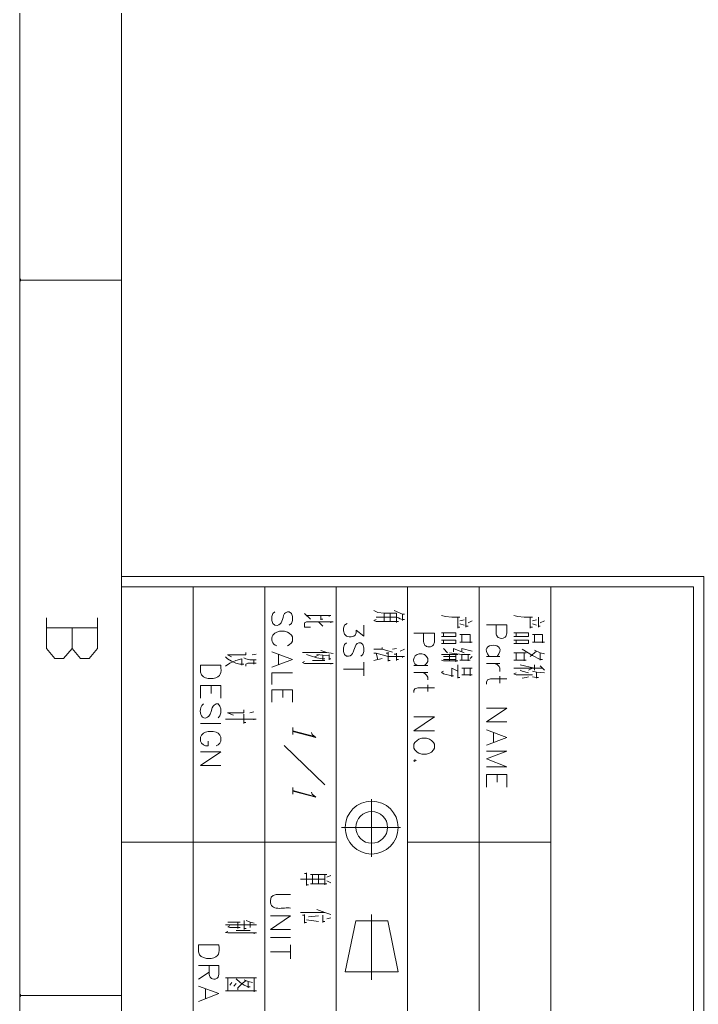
# Model space of a CAD drawing. Header units: millimetres. Extents: x 0 to 204, y 0 to 288.
# Drawn here: x 0 to 45.6, y 47.4 to 113.4 of the extents above; entities that cross this region are included whole.
import ezdxf

# ---------------------------------------------------------------- set-up
doc = ezdxf.new("R2010")
doc.units = ezdxf.units.MM

msp = doc.modelspace()

# ---------------------------------------------------------------- hatches: boundary and pattern name
h = msp.add_hatch(color=0)
h.dxf.hatch_style = 2
h.paths.add_polyline_path([(0, 96.0755), (0.084667, 96.054333), (0.105833, 95.969667), (0.084667, 95.885), (0, 95.863833)])
h = msp.add_hatch(color=0)
h.dxf.hatch_style = 2
h.paths.add_polyline_path([(38.692667, 71.331667), (38.692667, 69.2785)])
h = msp.add_hatch(color=0)
h.dxf.hatch_style = 2
h.paths.add_polyline_path([(39.391167, 70.908333), (39.391167, 69.7865)])
h = msp.add_hatch(color=0)
h.dxf.hatch_style = 2
h.paths.add_polyline_path([(38.692667, 68.368333), (38.692667, 66.315167)])
h = msp.add_hatch(color=0)
h.dxf.hatch_style = 2
h.paths.add_polyline_path([(39.391167, 67.8815), (39.391167, 66.7385)])
h = msp.add_hatch(color=0)
h.dxf.hatch_style = 2
h.paths.add_polyline_path([(0, 48.090667), (0.084667, 48.0695), (0.105833, 47.984833), (0.084667, 47.900167), (0, 47.879)])

# ---------------------------------------------------------------- linework, layer by layer
at = {"color": 0, "lineweight": 0}
for points in [[(0, 287.930167), (0, 0)], [(0, 0), (0, 287.930167)], [(6.836833, 281.093333), (6.836833, 6.836833)], [(0, 95.969667), (6.836833, 95.969667)], [(45.9105, 6.836833), (45.9105, 76.094167), (6.836833, 76.094167)], [(45.9105, 6.836833), (45.9105, 76.094167), (6.836833, 76.094167)], [(45.233167, 75.395667), (6.836833, 75.395667)], [(6.836833, 75.395667), (6.836833, 6.836833)], [(45.233167, 75.395667), (6.836833, 75.395667)], [(6.836833, 75.395667), (6.836833, 6.836833)], [(11.641667, 75.395667), (11.641667, 6.836833)], [(11.641667, 75.395667), (11.641667, 6.836833)], [(16.4465, 75.395667), (16.4465, 6.836833)], [(16.4465, 75.395667), (16.4465, 6.836833)], [(21.251333, 75.395667), (21.251333, 6.836833)], [(21.251333, 75.395667), (21.251333, 6.836833)], [(26.035, 75.395667), (26.035, 6.836833)], [(26.035, 75.395667), (26.035, 6.836833)], [(30.839833, 75.395667), (30.839833, 6.836833)], [(30.839833, 75.395667), (30.839833, 6.836833)], [(35.644667, 75.395667), (35.644667, 6.836833)], [(35.644667, 75.395667), (35.644667, 6.836833)], [(45.233167, 75.395667), (45.233167, 6.836833)], [(45.233167, 75.395667), (45.233167, 6.836833)], [(1.799167, 73.321333), (1.799167, 71.268167), (2.370667, 70.590833), (2.942167, 70.590833), (3.513667, 71.268167), (3.513667, 72.644)], [(3.513667, 71.268167), (4.085167, 70.590833), (4.656667, 70.590833), (5.228167, 71.268167), (5.228167, 73.321333)], [(18.0975, 72.813333), (18.245667, 72.940333), (18.309167, 73.130833), (18.309167, 73.406), (18.245667, 73.5965), (18.0975, 73.7235), (17.9705, 73.7235), (17.8435, 73.66), (17.78, 73.5965), (17.7165, 73.4695), (17.679791, 73.339093), (17.643888, 73.211994), (17.60305, 73.093461), (17.551532, 72.988752), (17.483594, 72.903126), (17.393493, 72.841842), (17.275487, 72.810158), (17.123833, 72.813333), (16.996833, 72.940333), (16.933333, 73.130833), (16.933333, 73.406), (16.996833, 73.5965), (17.123833, 73.7235)], [(19.1135, 73.5965), (19.515667, 73.236667)], [(20.8915, 73.4695), (19.261667, 73.4695)], [(20.214167, 73.4695), (20.214167, 73.173167)], [(20.7645, 73.4695), (20.7645, 73.406)], [(24.468667, 73.617667), (24.045333, 73.681167), (23.770167, 73.808167)], [(25.294167, 73.363667), (23.918333, 73.363667)], [(24.468667, 73.067333), (24.468667, 73.617667), (25.294167, 73.617667)], [(24.870833, 73.617667), (24.870833, 73.067333)], [(25.823333, 73.554167), (25.696333, 73.554167), (25.146, 73.808167)], [(25.294167, 73.617667), (25.294167, 73.003833)], [(25.823333, 73.194333), (25.696333, 73.194333), (25.548167, 73.257833), (25.421167, 73.321333), (25.294167, 73.363667)], [(25.696333, 73.554167), (25.696333, 73.130833)], [(29.548667, 73.363667), (28.998333, 73.363667), (28.575, 73.406), (28.321, 73.4695)], [(29.4005, 73.363667), (29.4005, 72.622833)], [(29.950833, 73.363667), (29.950833, 72.686333)], [(34.417, 73.363667), (33.866667, 73.363667), (33.443333, 73.406), (33.168167, 73.4695)], [(34.268833, 73.363667), (34.268833, 72.622833)], [(34.819167, 73.363667), (34.819167, 72.686333)], [(19.261667, 73.046167), (19.1135, 72.982667), (19.1135, 72.686333), (19.515667, 72.686333)], [(21.039667, 73.046167), (19.261667, 73.046167)], [(20.066, 73.046167), (20.341167, 72.749833)], [(20.214167, 73.236667), (20.341167, 73.236667)], [(20.8915, 73.046167), (20.8915, 72.982667)], [(23.092833, 72.813333), (23.092833, 72.093667), (22.584833, 72.495833), (22.584833, 72.305333), (22.521333, 72.157167), (22.436667, 72.093667), (22.246167, 72.030167), (22.119167, 72.030167), (21.928667, 72.093667), (21.801667, 72.220667), (21.738167, 72.432333), (21.738167, 72.622833), (21.801667, 72.813333), (21.865167, 72.876833), (21.992167, 72.940333)], [(25.421167, 73.067333), (23.918333, 73.067333), (23.770167, 73.130833), (23.918333, 73.194333)], [(29.548667, 72.686333), (29.4005, 72.686333)], [(29.823833, 73.173167), (29.548667, 73.109667)], [(29.548667, 72.919167), (29.823833, 72.813333)], [(30.099, 72.749833), (29.950833, 72.749833)], [(30.374167, 73.109667), (30.099, 72.982667)], [(31.326667, 72.855667), (32.7025, 72.855667), (32.7025, 72.284167), (32.639, 72.0725), (32.5755, 72.009), (32.4485, 71.9455), (32.344451, 71.93675), (32.256464, 71.942951), (32.183239, 71.962776), (32.123476, 71.994894), (32.075873, 72.037979), (32.03913, 72.0907), (32.011946, 72.151731), (31.99302, 72.219741), (31.981052, 72.293402), (31.974741, 72.371386), (31.972786, 72.452364), (31.973887, 72.535008), (31.976743, 72.617989), (31.980053, 72.699978), (31.982517, 72.779647), (31.982833, 72.855667)], [(34.417, 72.686333), (34.268833, 72.686333)], [(34.692167, 73.173167), (34.417, 73.109667)], [(34.417, 72.919167), (34.692167, 72.813333)], [(34.946167, 72.749833), (34.819167, 72.749833)], [(35.221333, 73.109667), (34.946167, 72.982667)], [(5.228167, 72.644), (1.799167, 72.644)], [(17.9705, 71.4375), (18.0975, 71.501), (18.245667, 71.628), (18.309167, 71.755), (18.309167, 72.030167), (18.245667, 72.157167), (18.0975, 72.284167), (17.9705, 72.347667), (17.78, 72.411167), (17.441333, 72.411167), (17.250833, 72.347667), (17.123833, 72.284167), (16.996833, 72.157167), (16.941, 72.052276), (16.914631, 71.944111), (16.915505, 71.836442), (16.941403, 71.73304), (16.990105, 71.637674), (17.059391, 71.554115), (17.14704, 71.486134), (17.250833, 71.4375)], [(26.458333, 72.284167), (27.834167, 72.284167), (27.834167, 71.6915), (27.770667, 71.501), (27.707167, 71.4375), (27.580167, 71.374), (27.475292, 71.367715), (27.386669, 71.375213), (27.312981, 71.395347), (27.25291, 71.426966), (27.205138, 71.468923), (27.168347, 71.520069), (27.141219, 71.579254), (27.122438, 71.64533), (27.110684, 71.717149), (27.10464, 71.793561), (27.102989, 71.873418), (27.104413, 71.955571), (27.107593, 72.038871), (27.111213, 72.122169), (27.113955, 72.204318), (27.1145, 72.284167)], [(28.321, 72.305333), (29.2735, 72.305333), (29.2735, 72.0725), (28.321, 72.0725)], [(28.448, 72.305333), (28.448, 72.0725)], [(29.548667, 72.1995), (30.226, 72.1995), (30.226, 71.649167)], [(29.675667, 72.1995), (29.675667, 71.6915)], [(33.168167, 72.305333), (34.141833, 72.305333), (34.141833, 72.0725), (33.168167, 72.0725)], [(33.316333, 72.305333), (33.316333, 72.0725)], [(34.417, 72.1995), (35.094333, 72.1995), (35.094333, 71.649167)], [(34.544, 72.1995), (34.544, 71.6915)], [(22.902333, 70.739), (23.029333, 70.866), (23.092833, 71.0565), (23.092833, 71.3105), (23.029333, 71.522167), (22.902333, 71.649167), (22.775333, 71.649167), (22.648333, 71.585667), (22.584833, 71.522167), (22.521333, 71.374), (22.468592, 71.255905), (22.425703, 71.135677), (22.384691, 71.019913), (22.33758, 70.915212), (22.276397, 70.828173), (22.193167, 70.765392), (22.079915, 70.733469), (21.928667, 70.739), (21.801667, 70.866), (21.738167, 71.0565), (21.738167, 71.3105), (21.801667, 71.522167), (21.928667, 71.649167)], [(24.3205, 71.331667), (24.3205, 71.204667), (23.770167, 71.204667)], [(28.321, 71.8185), (29.2735, 71.8185), (29.2735, 71.585667), (28.321, 71.585667)], [(28.448, 71.8185), (28.448, 71.585667)], [(30.374167, 71.6915), (29.548667, 71.6915)], [(32.046333, 70.717833), (32.171972, 70.896733), (32.234125, 71.051657), (32.241864, 71.182631), (32.204257, 71.289681), (32.130372, 71.372833), (32.02928, 71.432115), (31.91005, 71.467553), (31.78175, 71.479172), (31.65345, 71.466999), (31.53422, 71.431061), (31.433128, 71.371384), (31.359243, 71.287994), (31.321636, 71.180917), (31.329375, 71.050181), (31.391528, 70.895811), (31.517167, 70.717833)], [(33.168167, 71.8185), (34.141833, 71.8185), (34.141833, 71.585667), (33.168167, 71.585667)], [(33.316333, 71.8185), (33.316333, 71.585667)], [(35.221333, 71.6915), (34.417, 71.6915)], [(15.0495, 70.209833), (14.774333, 70.209833), (14.499167, 70.273333), (14.224, 70.400333), (13.948833, 70.569667), (13.821833, 70.696667)], [(15.1765, 70.993), (15.1765, 70.823667), (13.948833, 70.823667), (14.224, 70.696667)], [(15.875, 70.887167), (15.599833, 70.823667)], [(16.933333, 71.035333), (18.309167, 70.527333), (16.933333, 69.998167)], [(17.377833, 70.844833), (17.377833, 70.188667)], [(20.616333, 70.993), (18.9865, 70.993)], [(20.489333, 70.569667), (20.341167, 70.569667), (19.939, 70.633167), (19.515667, 70.760167), (19.261667, 70.866)], [(20.066, 70.8025), (19.790833, 70.696667)], [(20.7645, 70.760167), (20.341167, 70.8025), (19.939, 70.866)], [(21.039667, 70.9295), (20.616333, 70.993), (20.214167, 71.12)], [(20.341167, 70.506167), (20.341167, 70.8025)], [(20.7645, 70.506167), (20.7645, 70.866)], [(24.743833, 70.717833), (23.918333, 70.950667), (23.770167, 70.950667)], [(23.918333, 70.950667), (24.045333, 70.527333)], [(25.019, 71.014167), (24.3205, 71.204667)], [(24.743833, 70.950667), (24.595667, 70.950667)], [(24.743833, 71.014167), (24.743833, 70.400333)], [(24.743833, 70.717833), (25.823333, 70.717833)], [(25.294167, 71.268167), (25.019, 71.204667)], [(25.294167, 70.887167), (25.146, 70.887167)], [(25.294167, 70.463833), (25.294167, 70.950667)], [(25.823333, 71.204667), (25.548167, 71.077667)], [(25.696333, 70.717833), (25.696333, 70.654333)], [(27.178, 70.125167), (27.305, 70.252167), (27.389667, 70.379167), (27.389667, 70.590833), (27.305, 70.717833), (27.178, 70.844833), (26.9875, 70.908333), (26.817168, 70.900871), (26.670943, 70.846785), (26.555433, 70.756467), (26.477251, 70.64031), (26.443006, 70.508709), (26.459309, 70.372056), (26.53277, 70.240744), (26.67, 70.125167)], [(29.4005, 70.844833), (28.321, 70.844833)], [(28.723167, 70.971833), (28.448, 71.268167)], [(28.448, 70.717833), (29.2735, 70.717833)], [(30.226, 70.844833), (29.675667, 70.844833), (28.850167, 70.971833)], [(28.850167, 70.844833), (28.850167, 70.4215)], [(29.823833, 70.971833), (29.125333, 71.268167)], [(29.125333, 71.268167), (29.125333, 71.035333)], [(29.2735, 70.844833), (29.2735, 70.358)], [(30.374167, 71.077667), (29.675667, 71.268167), (29.675667, 71.035333)], [(29.675667, 70.844833), (29.675667, 70.485)], [(30.099, 70.4215), (30.099, 70.844833)], [(30.374167, 70.717833), (30.226, 70.590833)], [(32.236833, 70.717833), (31.326667, 70.717833)], [(33.993667, 70.971833), (33.168167, 70.971833)], [(33.316333, 70.971833), (33.316333, 70.485)], [(34.946167, 70.527333), (34.417, 70.781333), (33.7185, 71.204667)], [(33.866667, 70.4215), (33.866667, 70.971833)], [(34.692167, 71.077667), (34.268833, 70.717833)], [(35.221333, 70.908333), (34.946167, 70.971833), (34.544, 71.141167)], [(34.946167, 70.971833), (34.946167, 70.485)], [(14.901333, 70.569667), (14.499167, 70.442667), (14.097, 70.273333), (13.821833, 70.082833)], [(14.901333, 70.569667), (14.901333, 70.146333)], [(15.875, 70.506167), (15.451667, 70.506167), (15.1765, 70.569667), (15.0495, 70.633167)], [(15.1765, 70.082833), (15.1765, 70.209833), (15.324667, 70.273333), (15.875, 70.273333)], [(15.726833, 70.506167), (15.726833, 70.209833)], [(21.039667, 70.252167), (19.1135, 70.252167), (18.9865, 70.315667), (19.1135, 70.379167)], [(20.489333, 70.442667), (19.663833, 70.442667)], [(20.8915, 70.569667), (20.7645, 70.569667)], [(20.8915, 70.252167), (20.8915, 70.209833)], [(23.092833, 70.336833), (23.092833, 69.426667)], [(23.770167, 70.463833), (24.3205, 70.590833)], [(24.870833, 70.463833), (24.743833, 70.463833)], [(25.421167, 70.527333), (25.294167, 70.527333)], [(27.389667, 70.125167), (26.458333, 70.125167)], [(28.321, 70.485), (28.448, 70.4215)], [(29.2735, 70.527333), (28.448, 70.527333)], [(29.4005, 70.4215), (28.448, 70.4215)], [(29.4005, 70.1675), (29.4005, 69.257333)], [(29.548667, 70.485), (30.226, 70.485)], [(31.326667, 70.252167), (32.236833, 70.252167)], [(31.855833, 70.252167), (32.046333, 70.188667), (32.173333, 70.061667), (32.236833, 69.934667), (32.236833, 69.723)], [(33.168167, 70.485), (33.993667, 70.485)], [(34.544, 69.934667), (33.5915, 70.1675)], [(34.544, 70.1675), (34.544, 69.807667)], [(35.094333, 70.527333), (34.946167, 70.527333)], [(35.221333, 69.807667), (35.094333, 69.934667), (34.946167, 70.104)], [(18.309167, 69.617167), (16.933333, 69.617167), (16.933333, 68.834)], [(23.092833, 69.871167), (21.738167, 69.871167)], [(26.458333, 69.6595), (27.389667, 69.6595)], [(26.9875, 69.6595), (27.178, 69.596), (27.305, 69.469), (27.389667, 69.342), (27.389667, 69.1515)], [(29.125333, 69.426667), (28.998333, 69.426667), (28.448, 69.553667), (28.321, 69.680667), (28.448, 69.744167)], [(29.4005, 69.744167), (28.998333, 69.934667), (28.998333, 69.363167)], [(30.374167, 69.934667), (29.675667, 69.934667)], [(29.675667, 69.490167), (30.374167, 69.490167)], [(29.823833, 69.934667), (29.823833, 69.490167)], [(30.226, 69.426667), (30.226, 69.934667)], [(32.236833, 69.4055), (32.236833, 68.939833)], [(35.094333, 69.934667), (33.168167, 69.934667)], [(34.417, 69.490167), (33.316333, 69.490167), (33.168167, 69.553667), (33.316333, 69.617167)], [(34.141833, 69.617167), (33.7185, 69.744167), (33.5915, 69.807667)], [(34.141833, 69.363167), (33.993667, 69.320833), (33.7185, 69.257333)], [(34.417, 69.934667), (34.141833, 69.807667)], [(35.221333, 69.617167), (34.692167, 69.680667), (34.417, 69.744167)], [(34.819167, 69.320833), (34.692167, 69.320833), (34.417, 69.363167)], [(34.692167, 69.680667), (34.692167, 69.257333)], [(12.1285, 68.7705), (13.504333, 68.7705), (13.504333, 67.923833)], [(12.1285, 68.7705), (12.1285, 67.923833)], [(12.848167, 68.7705), (12.848167, 68.241333)], [(27.389667, 68.812833), (27.389667, 68.368333)], [(29.548667, 69.320833), (29.4005, 69.320833)], [(32.7025, 69.215), (31.601833, 69.215), (31.390167, 69.1515), (31.326667, 69.003333), (31.326667, 68.876333)], [(16.933333, 68.495333), (18.309167, 68.495333), (18.309167, 67.648667)], [(16.933333, 68.495333), (16.933333, 67.648667)], [(17.653, 68.495333), (17.653, 67.966167)], [(27.834167, 68.622333), (26.7335, 68.622333), (26.521833, 68.558833), (26.458333, 68.431833), (26.458333, 68.304833)], [(13.313833, 66.6115), (13.440833, 66.7385), (13.504333, 66.950167), (13.504333, 67.204167), (13.440833, 67.394667), (13.313833, 67.542833), (13.186833, 67.542833), (13.059833, 67.458167), (12.996333, 67.394667), (12.911667, 67.267667), (12.853562, 67.037283), (12.782699, 66.85953), (12.702452, 66.730205), (12.616193, 66.645102), (12.527297, 66.600017), (12.439137, 66.590747), (12.355087, 66.613085), (12.278519, 66.662829), (12.212807, 66.735774), (12.161325, 66.827714), (12.127446, 66.934447), (12.114543, 67.051767), (12.125991, 67.17547), (12.165161, 67.301351), (12.235429, 67.425207), (12.340167, 67.542833)], [(15.0495, 67.140667), (15.0495, 66.950167), (13.948833, 66.950167)], [(13.948833, 66.950167), (14.351, 66.780833)], [(15.0495, 66.844333), (15.0495, 66.2305)], [(15.726833, 67.013667), (15.451667, 66.950167)], [(31.326667, 67.2465), (32.7025, 67.2465), (31.326667, 66.336333), (32.7025, 66.336333)], [(12.1285, 66.2305), (13.504333, 66.2305)], [(15.875, 66.526833), (13.821833, 66.526833)], [(15.1765, 66.294), (15.0495, 66.294)], [(15.726833, 66.526833), (15.726833, 66.463333)], [(26.458333, 66.675), (27.834167, 66.675), (26.458333, 65.743667), (27.834167, 65.743667)], [(13.186833, 64.727667), (13.313833, 64.791167), (13.440833, 64.918167), (13.504333, 65.045167), (13.504333, 65.320333), (13.440833, 65.447333), (13.313833, 65.574333), (13.186833, 65.637833), (12.996333, 65.701333), (12.657667, 65.701333), (12.467167, 65.637833), (12.340167, 65.574333), (12.213167, 65.447333), (12.1285, 65.320333), (12.1285, 65.045167), (12.213167, 64.918167), (12.340167, 64.791167), (12.467167, 64.727667), (12.657667, 64.727667), (12.657667, 65.045167)], [(18.330333, 65.955333), (18.330333, 65.489667)], [(19.790833, 65.362667), (18.330333, 65.743667)], [(19.579167, 65.616667), (19.642667, 65.489667), (19.8755, 65.278), (18.330333, 65.701333)], [(31.326667, 65.807167), (32.7025, 65.299167), (31.326667, 64.77)], [(31.792333, 65.616667), (31.792333, 64.9605)], [(20.489333, 62.103), (17.758833, 64.748833)], [(12.1285, 64.3255), (13.504333, 64.3255), (12.1285, 63.415333), (13.504333, 63.415333)], [(31.326667, 64.367833), (32.7025, 64.367833), (31.326667, 63.859833), (32.7025, 63.330667), (31.326667, 63.330667)], [(26.6065, 63.732833), (26.521833, 63.796333), (26.458333, 63.732833), (26.521833, 63.669333)], [(31.326667, 62.8015), (32.7025, 62.8015), (32.7025, 61.954833)], [(31.326667, 62.8015), (31.326667, 61.954833)], [(32.046333, 62.8015), (32.046333, 62.2935)], [(18.330333, 61.933667), (18.330333, 61.489167)], [(19.790833, 61.341), (18.330333, 61.743167)], [(19.579167, 61.616167), (19.642667, 61.489167), (19.8755, 61.2775), (18.330333, 61.679667)], [(23.622, 61.1505), (23.622, 57.277)], [(21.611167, 59.2455), (25.569333, 59.2455)], [(21.251333, 58.271833), (6.836833, 58.271833)], [(26.035, 58.271833), (35.644667, 58.271833)], [(19.261667, 56.155167), (19.1135, 56.155167)], [(19.261667, 56.218667), (19.261667, 55.372)], [(20.489333, 55.795333), (18.838333, 55.795333)], [(20.616333, 56.091667), (19.515667, 56.091667)], [(19.515667, 55.477833), (20.616333, 55.477833)], [(19.663833, 56.091667), (19.663833, 55.477833)], [(20.066, 55.477833), (20.066, 56.091667)], [(20.489333, 55.414333), (20.489333, 56.091667)], [(20.8915, 56.028167), (20.616333, 55.922333)], [(20.616333, 55.668333), (20.8915, 55.541333)], [(19.388667, 55.414333), (19.261667, 55.414333)], [(18.182167, 54.758167), (17.2085, 54.758167), (17.018, 54.694667), (16.891, 54.567667), (16.8275, 54.356), (16.83023, 54.221966), (16.854498, 54.112052), (16.89803, 54.024013), (16.958551, 53.955603), (17.033788, 53.904574), (17.121467, 53.868681), (17.219311, 53.845677), (17.325049, 53.833316), (17.436405, 53.829351), (17.551104, 53.831536), (17.666874, 53.837625), (17.781439, 53.845371), (17.892525, 53.852528), (17.997858, 53.856849), (18.095163, 53.856089), (18.182167, 53.848)], [(20.489333, 53.551667), (18.838333, 53.551667)], [(20.8915, 53.424667), (20.489333, 53.551667), (19.939, 53.742167)], [(13.97, 52.8955), (14.7955, 52.8955)], [(14.647333, 52.8955), (14.647333, 52.472167)], [(15.070667, 52.408667), (15.070667, 53.0225)], [(15.748, 52.832), (15.472833, 52.8955), (15.197667, 53.0225)], [(15.472833, 52.535667), (15.472833, 52.8955)], [(16.8275, 53.318833), (18.182167, 53.318833), (16.8275, 52.408667), (18.182167, 52.408667)], [(19.1135, 53.382333), (18.9865, 53.382333)], [(19.1135, 53.424667), (19.1135, 52.832)], [(19.261667, 52.874333), (19.1135, 52.874333)], [(19.261667, 53.064833), (20.066, 52.937833)], [(20.066, 53.318833), (19.388667, 53.255333)], [(20.341167, 53.382333), (20.341167, 52.874333)], [(20.489333, 52.937833), (20.341167, 52.937833)], [(20.616333, 53.128333), (20.8915, 53.191833)], [(23.622, 53.424667), (23.622, 49.043167)], [(15.896167, 52.726167), (13.821833, 52.726167)], [(13.97, 52.281667), (13.821833, 52.218167), (13.97, 52.175833), (15.896167, 52.175833)], [(14.097, 52.535667), (13.97, 52.599167), (14.097, 52.662667)], [(14.7955, 52.535667), (14.097, 52.535667)], [(15.472833, 52.345167), (14.520333, 52.345167)], [(15.070667, 52.472167), (15.197667, 52.472167)], [(15.748, 52.112333), (15.748, 52.175833)], [(16.8275, 51.8795), (18.182167, 51.8795)], [(18.182167, 50.905833), (16.8275, 50.905833)], [(18.182167, 51.3715), (18.182167, 50.440167)], [(12.0015, 49.995667), (13.377333, 49.995667), (13.377333, 49.424167), (13.313833, 49.2125), (13.250333, 49.149), (13.123333, 49.0855), (13.028098, 49.083982), (12.948524, 49.096871), (12.88326, 49.122748), (12.830952, 49.160195), (12.790246, 49.207794), (12.75979, 49.264125), (12.738228, 49.32777), (12.724209, 49.397311), (12.716379, 49.47133), (12.713384, 49.548407), (12.713871, 49.627125), (12.716487, 49.706064), (12.719878, 49.783806), (12.72269, 49.858933), (12.723571, 49.930026), (12.721167, 49.995667)], [(12.721167, 49.551167), (12.0015, 49.0855)], [(15.896167, 49.170167), (13.821833, 49.170167)], [(13.97, 49.170167), (13.97, 48.302333)], [(15.472833, 48.556333), (15.345833, 48.556333), (15.070667, 48.683333), (14.7955, 48.852667), (14.520333, 49.106667)], [(15.197667, 48.979667), (14.9225, 48.789167), (14.647333, 48.492833), (14.647333, 48.365833)], [(15.621, 48.852667), (15.345833, 48.916167), (15.070667, 49.043167)], [(15.345833, 48.916167), (15.345833, 48.492833)], [(15.748, 48.238833), (15.748, 49.170167)], [(12.0015, 48.619833), (13.377333, 48.111833), (12.0015, 47.582667)], [(12.467167, 48.429333), (12.467167, 47.773167)], [(13.821833, 48.302333), (15.896167, 48.302333)], [(14.245167, 48.852667), (14.097, 48.683333)], [(14.372167, 48.619833), (14.520333, 48.789167)], [(0, 47.984833), (6.836833, 47.984833)]]:
    msp.add_lwpolyline(points, dxfattribs=at)
for points in [[(12.1285, 70.146333), (13.504333, 70.146333), (13.512399, 69.952561), (13.512965, 69.788765), (13.499558, 69.651387), (13.465704, 69.536866), (13.404929, 69.441642), (13.310758, 69.362158), (13.176717, 69.294852), (12.996333, 69.236167), (12.657667, 69.236167), (12.467167, 69.299667), (12.340167, 69.363167), (12.213167, 69.490167), (12.1285, 69.680667)], [(27.834167, 64.8335), (27.770667, 64.9605), (27.643667, 65.0875), (27.516667, 65.172167), (27.305, 65.235667), (26.9875, 65.235667), (26.797, 65.172167), (26.67, 65.0875), (26.521833, 64.9605), (26.458333, 64.8335), (26.458333, 64.5795), (26.521833, 64.4525), (26.67, 64.304333), (26.797, 64.240833), (26.9875, 64.177333), (27.305, 64.177333), (27.516667, 64.240833), (27.643667, 64.304333), (27.770667, 64.4525), (27.834167, 64.5795)], [(21.844, 49.572333), (25.4, 49.572333), (24.7015, 52.980167), (22.563667, 52.980167)], [(12.0015, 51.3715), (13.377333, 51.3715), (13.386428, 51.175977), (13.386528, 51.009914), (13.37138, 50.870259), (13.334735, 50.753963), (13.270342, 50.657972), (13.171951, 50.579238), (13.033309, 50.514709), (12.848167, 50.461333), (12.530667, 50.461333), (12.340167, 50.524833), (12.192, 50.588333), (12.065, 50.715333), (12.0015, 50.905833)]]:
    msp.add_lwpolyline(points, close=True, dxfattribs=at)
for centre, radius in [((23.624908, 59.2455), 1.774799), ((23.632978, 59.256083), 1.06514)]:
    msp.add_circle(centre, radius, dxfattribs=at)

doc.saveas('drawing.dxf')
